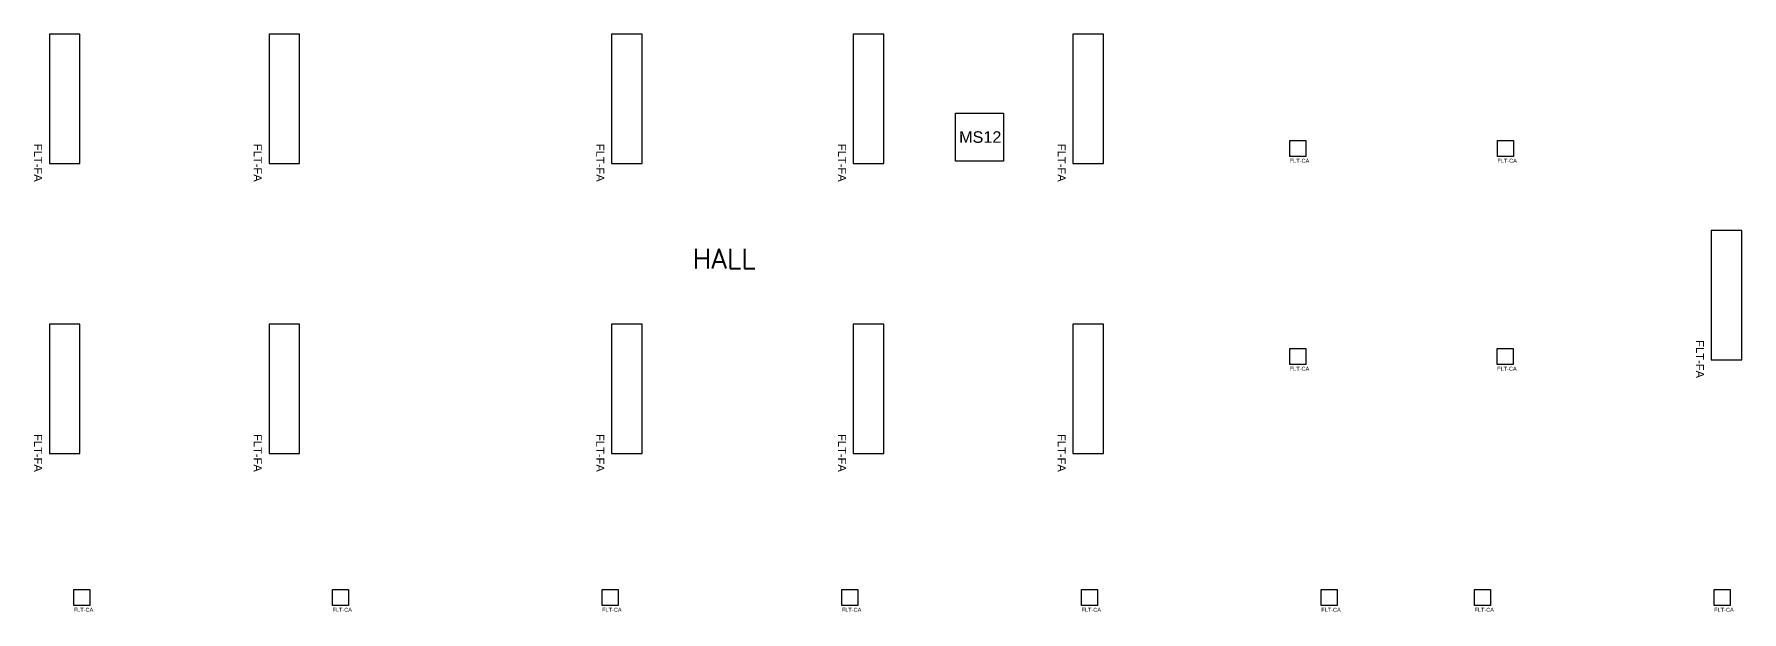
# Model space of a CAD drawing. Header units: feet. Extents: x 0 to 2574, y 0 to 1989.
# Drawn here: x 652 to 1293, y 444 to 661 of the extents above; entities that cross this region are included whole.
import ezdxf
from ezdxf.enums import TextEntityAlignment as Align

# ---------------------------------------------------------------- set-up
doc = ezdxf.new("R2010")
doc.units = ezdxf.units.FT
doc.header["$MEASUREMENT"] = 0
doc.layers.get('0').update_dxf_attribs({"color": 255})
doc.layers.add('FLT-FIXTURE', color=90, linetype='Continuous')
doc.layers.add('FLT-PERIPHERALS', color=140, linetype='Continuous')
doc.styles.add('SET200', font='romans.shx', dxfattribs={"height": 200})
doc.styles.get("Standard").update_dxf_attribs({"font": 'arial.ttf'})

# ---------------------------------------------------------------- blocks, each defined once
blk = doc.blocks.new('FLT-FA')
at = {"layer": 'FLT-FIXTURE'}
blk.add_lwpolyline([(48.51, 11.46), (48.51, 0), (0, 0), (0, 11.46)], close=True, dxfattribs=at)
blk.add_attdef('FLT-FA', (7.36, -5.72), '', height=3, dxfattribs=at)
blk = doc.blocks.new('FLT-CA')
at = {"layer": 'FLT-FIXTURE'}
blk.add_lwpolyline([(0, 6), (6, 6), (6, 0), (0, 0)], close=True, dxfattribs=at)
blk.add_attdef('FLT-CA', (-0.03, -2.37), '', height=1.5, dxfattribs=at)
blk = doc.blocks.new('FLT-MS12')
at = {"layer": 'FLT-PERIPHERALS'}
blk.add_lwpolyline([(0, 18), (18, 18), (18, 0), (0, 0)], close=True, dxfattribs=at)
at = {"layer": 'FLT-PERIPHERALS', "insert": (1.4, 11.18), "char_height": 4.333, "attachment_point": 1}
blk.add_mtext_dynamic_manual_height_columns('MS12', width=17.9976, gutter_width=1, heights=[0], dxfattribs=at)
blk = doc.blocks.new('AN')
at = {"style": 'SET200'}
blk.add_attdef('AREA', text='', height=7.49, dxfattribs=at).set_placement((17.79, -9.96), align=Align.CENTER)

msp = doc.modelspace()

# ---------------------------------------------------------------- block references
msp.add_blockref('AN', (893.3, 582.61)).add_auto_attribs({'AREA': 'HALL'})
at = {"layer": 'FLT-FIXTURE'}
ref = msp.add_blockref('FLT-FA', (658.12, 612.07), dxfattribs=dict(at, xscale=-1, rotation=270))
ref.add_attrib('FLT-FA', 'FLT-FA', (652.41, 619.44), dxfattribs={"height": 3, "rotation": 270})
ref = msp.add_blockref('FLT-FA', (740.47, 612.07), dxfattribs=dict(at, xscale=-1, rotation=270))
ref.add_attrib('FLT-FA', 'FLT-FA', (734.75, 619.44), dxfattribs={"height": 3, "rotation": 270})
ref = msp.add_blockref('FLT-FA', (868.87, 612.07), dxfattribs=dict(at, xscale=-1, rotation=270))
ref.add_attrib('FLT-FA', 'FLT-FA', (863.16, 619.44), dxfattribs={"height": 3, "rotation": 270})
ref = msp.add_blockref('FLT-FA', (959.55, 612.07), dxfattribs=dict(at, xscale=-1, rotation=270))
ref.add_attrib('FLT-FA', 'FLT-FA', (953.84, 619.44), dxfattribs={"height": 3, "rotation": 270})
ref = msp.add_blockref('FLT-FA', (1041.89, 612.07), dxfattribs=dict(at, xscale=-1, rotation=270))
ref.add_attrib('FLT-FA', 'FLT-FA', (1036.18, 619.44), dxfattribs={"height": 3, "rotation": 270})
for p in [(1123.21, 614.73), (1201.08, 614.73), (1123.21, 536.74), (1200.99, 536.74), (667.28, 446.34), (764.26, 446.34), (865.37, 446.34), (955.26, 446.34), (1045.14, 446.34), (1135.02, 446.34), (1192.47, 446.34), (1282.35, 446.34)]:
    msp.add_blockref('FLT-CA', p, dxfattribs=at).add_auto_attribs({'FLT-CA': 'FLT-CA'})
ref = msp.add_blockref('FLT-FA', (1281.24, 538.47), dxfattribs=dict(at, xscale=-1, rotation=270))
ref.add_attrib('FLT-FA', 'FLT-FA', (1275.52, 545.83), dxfattribs={"height": 3, "rotation": 270})
ref = msp.add_blockref('FLT-FA', (658.12, 503.28), dxfattribs=dict(at, xscale=-1, rotation=270))
ref.add_attrib('FLT-FA', 'FLT-FA', (652.41, 510.65), dxfattribs={"height": 3, "rotation": 270})
ref = msp.add_blockref('FLT-FA', (740.47, 503.28), dxfattribs=dict(at, xscale=-1, rotation=270))
ref.add_attrib('FLT-FA', 'FLT-FA', (734.75, 510.65), dxfattribs={"height": 3, "rotation": 270})
ref = msp.add_blockref('FLT-FA', (868.87, 503.28), dxfattribs=dict(at, xscale=-1, rotation=270))
ref.add_attrib('FLT-FA', 'FLT-FA', (863.16, 510.65), dxfattribs={"height": 3, "rotation": 270})
ref = msp.add_blockref('FLT-FA', (959.55, 503.28), dxfattribs=dict(at, xscale=-1, rotation=270))
ref.add_attrib('FLT-FA', 'FLT-FA', (953.84, 510.65), dxfattribs={"height": 3, "rotation": 270})
ref = msp.add_blockref('FLT-FA', (1041.89, 503.28), dxfattribs=dict(at, xscale=-1, rotation=270))
ref.add_attrib('FLT-FA', 'FLT-FA', (1036.18, 510.65), dxfattribs={"height": 3, "rotation": 270})
at = {"layer": 'FLT-PERIPHERALS'}
msp.add_blockref('FLT-MS12', (997.84, 612.98), dxfattribs=at)

doc.saveas('drawing.dxf')
